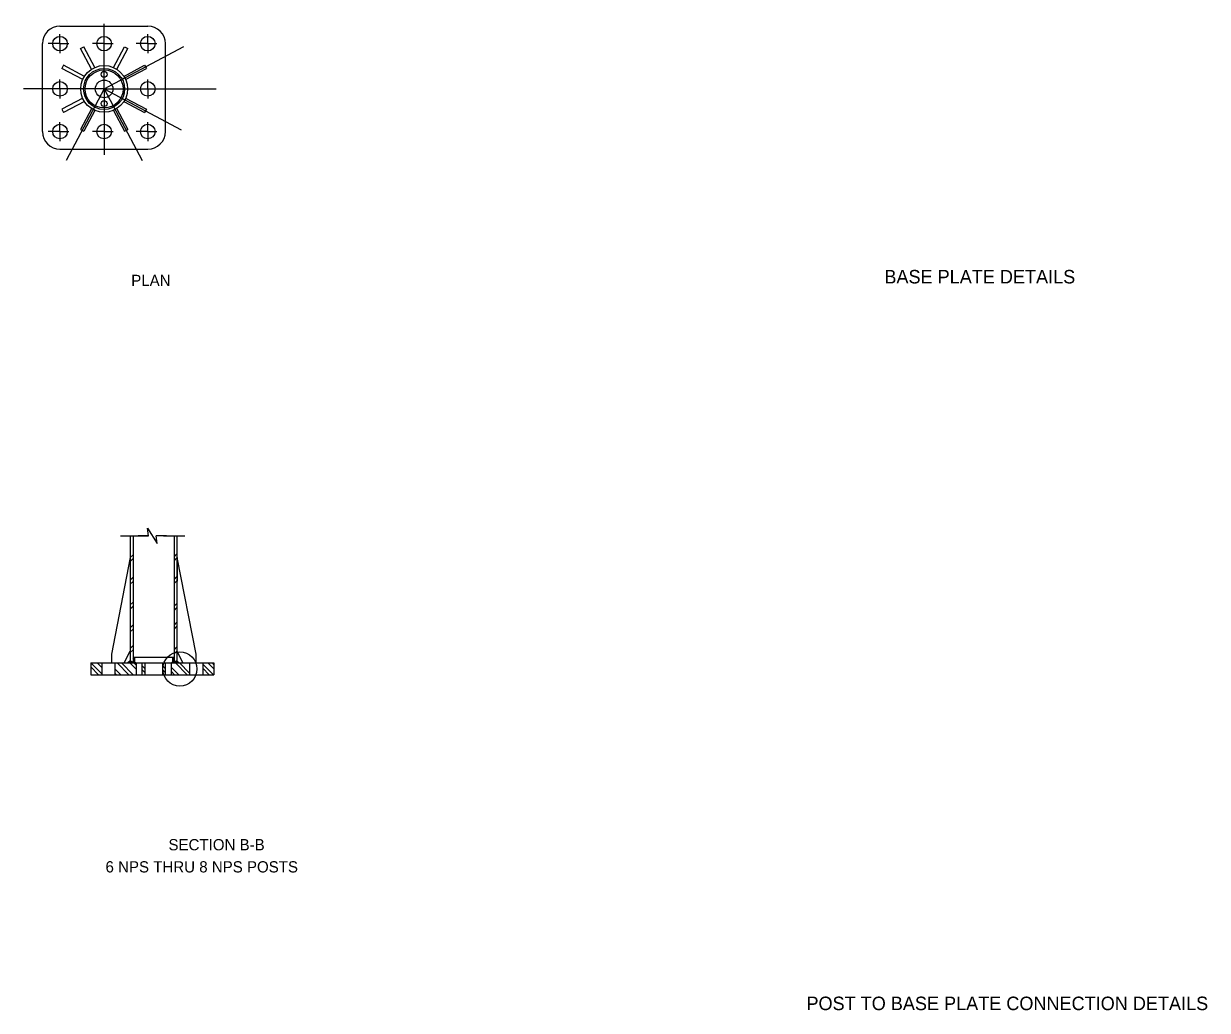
# Model space of a CAD drawing. Extents: x -3705.5 to -3644.9, y 166 to 201.1.
# Drawn here: x -3690.92 to -3674.08, y 166.05 to 180.09 of the extents above; entities that cross this region are included whole.
import ezdxf

# ---------------------------------------------------------------- set-up
doc = ezdxf.new("R2010")
doc.units = 0
for name, color, linetype in [('pp_PRESENTATION', 7, 'Continuous'), ('str_Center-Line-A', 7, 'Continuous'), ('tcd_NO-PLOT', 7, 'Continuous'), ('tcd_SIGN-OVERHEAD', 7, 'Continuous')]:
    doc.layers.add(name, color=color, linetype=linetype)

msp = doc.modelspace()

# ---------------------------------------------------------------- linework, layer by layer
at = {"layer": 'pp_PRESENTATION'}
msp.add_circle((-3688.7, 170.904), 0.243, dxfattribs=at)
at = {"layer": 'str_Center-Line-A'}
for p, q in [((-3689.778, 179.157), (-3689.778, 180.085)), ((-3690.406, 179.801), (-3690.406, 179.934)), ((-3689.156, 179.801), (-3689.156, 179.934)), ((-3690.406, 179.801), (-3690.574, 179.801)), ((-3690.406, 179.801), (-3690.278, 179.801)), ((-3690.406, 179.801), (-3690.406, 179.666)), ((-3689.778, 179.801), (-3689.945, 179.801)), ((-3689.778, 179.801), (-3689.649, 179.801)), ((-3689.778, 179.157), (-3688.643, 179.76)), ((-3689.156, 179.801), (-3689.324, 179.801)), ((-3689.156, 179.801), (-3689.028, 179.801)), ((-3689.156, 179.801), (-3689.156, 179.666)), ((-3690.406, 179.157), (-3690.406, 179.291)), ((-3689.156, 179.157), (-3689.156, 179.291)), ((-3689.778, 179.157), (-3690.923, 179.157)), ((-3690.406, 179.157), (-3690.406, 179.023)), ((-3689.778, 179.157), (-3690.32, 178.137)), ((-3689.778, 179.157), (-3689.778, 178.22)), ((-3689.778, 179.157), (-3688.182, 179.157)), ((-3689.778, 179.157), (-3688.683, 178.575)), ((-3689.778, 179.157), (-3689.235, 178.137)), ((-3689.156, 179.157), (-3689.156, 179.023)), ((-3690.406, 178.551), (-3690.406, 178.685)), ((-3689.156, 178.551), (-3689.156, 178.685)), ((-3690.406, 178.551), (-3690.574, 178.551)), ((-3690.406, 178.551), (-3690.278, 178.551)), ((-3690.406, 178.551), (-3690.406, 178.416)), ((-3689.778, 178.551), (-3689.945, 178.551)), ((-3689.778, 178.551), (-3689.649, 178.551)), ((-3689.156, 178.551), (-3689.324, 178.551)), ((-3689.156, 178.551), (-3689.028, 178.551)), ((-3689.156, 178.551), (-3689.156, 178.416))]:
    msp.add_line(p, q, dxfattribs=at)
at = {"layer": 'tcd_SIGN-OVERHEAD'}
for p, q in [((-3690.406, 180.051), (-3689.156, 180.051)), ((-3690.656, 178.551), (-3690.656, 179.801)), ((-3690.113, 179.733), (-3690.067, 179.757)), ((-3689.911, 179.462), (-3690.067, 179.757)), ((-3689.645, 179.462), (-3689.488, 179.757)), ((-3689.488, 179.757), (-3689.442, 179.733)), ((-3688.906, 178.551), (-3688.906, 179.801)), ((-3689.957, 179.438), (-3690.113, 179.733)), ((-3689.599, 179.438), (-3689.442, 179.733)), ((-3690.354, 179.493), (-3690.378, 179.447)), ((-3690.083, 179.29), (-3690.378, 179.447)), ((-3690.059, 179.336), (-3690.354, 179.493)), ((-3689.496, 179.336), (-3689.202, 179.493)), ((-3689.472, 179.29), (-3689.177, 179.447)), ((-3689.202, 179.493), (-3689.177, 179.447)), ((-3690.083, 179.024), (-3690.378, 178.867)), ((-3690.059, 178.978), (-3690.354, 178.821)), ((-3689.496, 178.978), (-3689.202, 178.821)), ((-3689.472, 179.024), (-3689.177, 178.867)), ((-3690.378, 178.867), (-3690.354, 178.821)), ((-3689.957, 178.876), (-3690.113, 178.581)), ((-3689.911, 178.851), (-3690.067, 178.556)), ((-3689.645, 178.851), (-3689.488, 178.556)), ((-3689.599, 178.876), (-3689.442, 178.581)), ((-3689.177, 178.867), (-3689.202, 178.821)), ((-3690.113, 178.581), (-3690.067, 178.556)), ((-3689.488, 178.556), (-3689.442, 178.581)), ((-3690.406, 178.301), (-3689.156, 178.301)), ((-3689.546, 172.797), (-3689.147, 172.797)), ((-3689.407, 172.797), (-3689.407, 170.989)), ((-3689.366, 172.797), (-3689.366, 170.989)), ((-3689.146, 172.797), (-3689.294, 172.797)), ((-3688.889, 172.797), (-3689.038, 172.797)), ((-3688.931, 172.797), (-3688.628, 172.797)), ((-3688.782, 172.797), (-3688.782, 170.989)), ((-3688.741, 172.797), (-3688.741, 170.989)), ((-3689.366, 172.53), (-3689.407, 172.488)), ((-3688.741, 172.54), (-3688.782, 172.499)), ((-3689.407, 172.489), (-3689.675, 171.114)), ((-3689.409, 172.489), (-3689.409, 172.155)), ((-3689.407, 172.489), (-3689.407, 172.155)), ((-3689.366, 172.474), (-3689.407, 172.432)), ((-3688.741, 172.484), (-3688.782, 172.443)), ((-3688.741, 172.489), (-3688.474, 171.114)), ((-3688.741, 172.489), (-3688.741, 172.155)), ((-3688.74, 172.489), (-3688.74, 172.155)), ((-3689.366, 172.209), (-3689.407, 172.167)), ((-3688.741, 172.219), (-3688.782, 172.178)), ((-3689.366, 172.15), (-3689.407, 172.108)), ((-3688.741, 172.16), (-3688.782, 172.119)), ((-3689.366, 171.855), (-3689.407, 171.814)), ((-3688.741, 171.836), (-3688.782, 171.795)), ((-3689.366, 171.797), (-3689.407, 171.755)), ((-3688.741, 171.777), (-3688.782, 171.736)), ((-3689.366, 171.531), (-3689.407, 171.49)), ((-3688.741, 171.571), (-3688.782, 171.529)), ((-3688.741, 171.512), (-3688.782, 171.47)), ((-3689.366, 171.472), (-3689.407, 171.431)), ((-3689.491, 170.989), (-3689.407, 171.155)), ((-3689.366, 171.237), (-3689.407, 171.195)), ((-3689.366, 171.178), (-3689.407, 171.136)), ((-3688.741, 171.218), (-3688.782, 171.176)), ((-3688.741, 171.159), (-3688.782, 171.117)), ((-3688.741, 171.155), (-3688.657, 170.989)), ((-3689.968, 170.989), (-3689.968, 170.822)), ((-3689.968, 170.989), (-3688.218, 170.989)), ((-3689.966, 170.989), (-3689.812, 170.834)), ((-3689.878, 170.989), (-3689.812, 170.923)), ((-3689.819, 170.989), (-3689.812, 170.982)), ((-3689.812, 170.989), (-3689.812, 170.822)), ((-3689.675, 171.114), (-3689.675, 170.989)), ((-3689.624, 170.989), (-3689.624, 170.822)), ((-3689.591, 170.989), (-3689.424, 170.822)), ((-3689.532, 170.989), (-3689.365, 170.822)), ((-3689.407, 171.02), (-3689.439, 170.989)), ((-3689.437, 170.989), (-3689.438, 170.989)), ((-3689.435, 170.989), (-3689.437, 170.99)), ((-3689.434, 170.989), (-3689.436, 170.991)), ((-3689.432, 170.989), (-3689.435, 170.992)), ((-3689.43, 170.989), (-3689.434, 170.993)), ((-3689.426, 170.989), (-3689.433, 170.995)), ((-3689.428, 170.989), (-3689.433, 170.994)), ((-3689.424, 170.989), (-3689.432, 170.996)), ((-3689.423, 170.989), (-3689.431, 170.997)), ((-3689.421, 170.989), (-3689.43, 170.998)), ((-3689.419, 170.989), (-3689.429, 170.998)), ((-3689.417, 170.989), (-3689.428, 170.999)), ((-3689.415, 170.989), (-3689.427, 171)), ((-3689.413, 170.989), (-3689.426, 171.001)), ((-3689.412, 170.989), (-3689.425, 171.002)), ((-3689.41, 170.989), (-3689.424, 171.003)), ((-3689.408, 170.989), (-3689.423, 171.004)), ((-3689.407, 170.99), (-3689.422, 171.005)), ((-3689.407, 170.994), (-3689.421, 171.007)), ((-3689.407, 170.992), (-3689.421, 171.006)), ((-3689.407, 170.996), (-3689.42, 171.008)), ((-3689.407, 170.997), (-3689.419, 171.009)), ((-3689.407, 170.999), (-3689.418, 171.01)), ((-3689.407, 171.001), (-3689.417, 171.01)), ((-3689.407, 171.003), (-3689.416, 171.011)), ((-3689.407, 171.005), (-3689.415, 171.012)), ((-3689.407, 171.007), (-3689.414, 171.013)), ((-3689.414, 170.989), (-3689.324, 170.899)), ((-3689.407, 171.008), (-3689.413, 171.014)), ((-3689.407, 171.01), (-3689.412, 171.015)), ((-3689.407, 171.012), (-3689.411, 171.016)), ((-3689.407, 171.014), (-3689.41, 171.017)), ((-3689.407, 171.018), (-3689.409, 171.019)), ((-3689.407, 171.016), (-3689.409, 171.018)), ((-3689.407, 171.019), (-3689.408, 171.02)), ((-3689.407, 171.02), (-3689.366, 170.996)), ((-3689.376, 170.989), (-3689.407, 171.02)), ((-3689.378, 170.989), (-3689.407, 171.018)), ((-3689.38, 170.989), (-3689.407, 171.016)), ((-3689.382, 170.989), (-3689.407, 171.014)), ((-3689.384, 170.989), (-3689.407, 171.012)), ((-3689.407, 171.011), (-3689.385, 170.989)), ((-3689.386, 170.989), (-3689.407, 171.01)), ((-3689.388, 170.989), (-3689.407, 171.009)), ((-3689.389, 170.989), (-3689.407, 171.007)), ((-3689.391, 170.989), (-3689.407, 171.005)), ((-3689.393, 170.989), (-3689.407, 171.003)), ((-3689.395, 170.989), (-3689.407, 171.001)), ((-3689.397, 170.989), (-3689.407, 170.999)), ((-3689.399, 170.989), (-3689.407, 170.997)), ((-3689.4, 170.989), (-3689.407, 170.996)), ((-3689.407, 170.995), (-3689.407, 170.989)), ((-3689.402, 170.989), (-3689.407, 170.994)), ((-3689.404, 170.989), (-3689.407, 170.992)), ((-3689.406, 170.989), (-3689.407, 170.99)), ((-3689.375, 170.989), (-3689.404, 171.018)), ((-3689.373, 170.989), (-3689.399, 171.015)), ((-3689.371, 170.989), (-3689.395, 171.012)), ((-3689.369, 170.989), (-3689.39, 171.01)), ((-3689.367, 170.989), (-3689.386, 171.007)), ((-3689.366, 170.989), (-3689.382, 171.005)), ((-3689.366, 170.991), (-3689.377, 171.002)), ((-3689.366, 170.993), (-3689.373, 171)), ((-3689.366, 171), (-3689.369, 170.997)), ((-3689.366, 170.994), (-3689.368, 170.997)), ((-3689.366, 171.072), (-3688.782, 171.072)), ((-3689.366, 171.055), (-3689.349, 171.072)), ((-3689.366, 171.066), (-3689.36, 171.072)), ((-3689.366, 171.044), (-3689.345, 171.065)), ((-3689.366, 171.033), (-3689.345, 171.054)), ((-3689.366, 171.022), (-3689.345, 171.043)), ((-3689.366, 171.011), (-3689.345, 171.031)), ((-3689.366, 171), (-3689.345, 171.02)), ((-3689.366, 170.989), (-3689.345, 171.009)), ((-3689.366, 170.996), (-3689.366, 170.989)), ((-3689.355, 170.989), (-3689.345, 170.998)), ((-3689.355, 170.989), (-3689.324, 170.958)), ((-3689.345, 171.072), (-3689.345, 170.989)), ((-3689.345, 171.072), (-3689.345, 170.989)), ((-3689.345, 171.004), (-3689.329, 170.989)), ((-3689.331, 170.989), (-3689.345, 171.003)), ((-3689.333, 170.989), (-3689.345, 171.001)), ((-3689.335, 170.989), (-3689.345, 170.999)), ((-3689.336, 170.989), (-3689.345, 170.997)), ((-3689.338, 170.989), (-3689.345, 170.995)), ((-3689.34, 170.989), (-3689.345, 170.993)), ((-3689.342, 170.989), (-3689.345, 170.992)), ((-3689.344, 170.989), (-3689.345, 170.99)), ((-3689.324, 170.989), (-3689.324, 170.822)), ((-3689.241, 170.989), (-3689.241, 170.822)), ((-3689.202, 170.989), (-3689.199, 170.986)), ((-3689.199, 170.989), (-3689.199, 170.822)), ((-3689.199, 170.987), (-3689.197, 170.989)), ((-3688.949, 170.989), (-3688.949, 170.822)), ((-3688.907, 170.989), (-3688.907, 170.822)), ((-3688.824, 170.989), (-3688.824, 170.822)), ((-3688.803, 171.004), (-3688.819, 170.989)), ((-3688.817, 170.989), (-3688.803, 171.003)), ((-3688.816, 170.989), (-3688.803, 171.001)), ((-3688.814, 170.989), (-3688.803, 170.999)), ((-3688.812, 170.989), (-3688.803, 170.997)), ((-3688.81, 170.989), (-3688.803, 170.995)), ((-3688.808, 170.989), (-3688.803, 170.993)), ((-3688.806, 170.989), (-3688.803, 170.992)), ((-3688.804, 170.989), (-3688.803, 170.99)), ((-3688.803, 171.072), (-3688.803, 170.989)), ((-3688.803, 171.061), (-3688.792, 171.072)), ((-3688.803, 171.072), (-3688.803, 170.989)), ((-3688.803, 171.05), (-3688.782, 171.071)), ((-3688.803, 171.039), (-3688.782, 171.06)), ((-3688.803, 171.028), (-3688.782, 171.049)), ((-3688.803, 171.017), (-3688.782, 171.037)), ((-3688.803, 171.006), (-3688.782, 171.026)), ((-3688.803, 170.995), (-3688.782, 171.015)), ((-3688.798, 170.989), (-3688.782, 171.004)), ((-3688.787, 170.989), (-3688.782, 170.993)), ((-3688.741, 171.02), (-3688.782, 170.996)), ((-3688.782, 170.989), (-3688.767, 171.005)), ((-3688.782, 170.991), (-3688.771, 171.002)), ((-3688.782, 171.001), (-3688.77, 170.989)), ((-3688.782, 170.993), (-3688.776, 171)), ((-3688.782, 171), (-3688.78, 170.997)), ((-3688.782, 170.994), (-3688.78, 170.997)), ((-3688.782, 170.996), (-3688.782, 170.989)), ((-3688.781, 170.989), (-3688.762, 171.007)), ((-3688.779, 170.989), (-3688.758, 171.01)), ((-3688.777, 170.989), (-3688.753, 171.012)), ((-3688.776, 170.989), (-3688.749, 171.015)), ((-3688.774, 170.989), (-3688.745, 171.018)), ((-3688.772, 170.989), (-3688.741, 171.02)), ((-3688.77, 170.989), (-3688.741, 171.018)), ((-3688.768, 170.989), (-3688.741, 171.016)), ((-3688.766, 170.989), (-3688.741, 171.014)), ((-3688.764, 170.989), (-3688.741, 171.012)), ((-3688.764, 170.989), (-3688.598, 170.822)), ((-3688.763, 170.989), (-3688.741, 171.01)), ((-3688.761, 170.989), (-3688.741, 171.009)), ((-3688.759, 170.989), (-3688.741, 171.007)), ((-3688.757, 170.989), (-3688.741, 171.005)), ((-3688.755, 170.989), (-3688.741, 171.003)), ((-3688.753, 170.989), (-3688.741, 171.001)), ((-3688.752, 170.989), (-3688.741, 170.999)), ((-3688.75, 170.989), (-3688.741, 170.997)), ((-3688.748, 170.989), (-3688.741, 170.996)), ((-3688.746, 170.989), (-3688.741, 170.994)), ((-3688.744, 170.989), (-3688.741, 170.992)), ((-3688.742, 170.989), (-3688.741, 170.99)), ((-3688.741, 171.02), (-3688.71, 170.989)), ((-3688.741, 171.019), (-3688.741, 171.02)), ((-3688.741, 171.018), (-3688.74, 171.019)), ((-3688.741, 171.016), (-3688.739, 171.018)), ((-3688.741, 171.014), (-3688.738, 171.017)), ((-3688.741, 171.012), (-3688.737, 171.016)), ((-3688.741, 171.01), (-3688.736, 171.015)), ((-3688.741, 171.008), (-3688.735, 171.014)), ((-3688.741, 171.007), (-3688.734, 171.013)), ((-3688.741, 171.005), (-3688.733, 171.012)), ((-3688.741, 171.003), (-3688.732, 171.011)), ((-3688.741, 170.999), (-3688.731, 171.01)), ((-3688.741, 171.001), (-3688.731, 171.01)), ((-3688.741, 170.997), (-3688.73, 171.009)), ((-3688.741, 170.996), (-3688.729, 171.008)), ((-3688.741, 170.994), (-3688.728, 171.007)), ((-3688.741, 170.992), (-3688.727, 171.006)), ((-3688.741, 170.99), (-3688.726, 171.005)), ((-3688.741, 170.995), (-3688.741, 170.989)), ((-3688.74, 170.989), (-3688.725, 171.004)), ((-3688.739, 170.989), (-3688.724, 171.003)), ((-3688.737, 170.989), (-3688.723, 171.002)), ((-3688.735, 170.989), (-3688.722, 171.001)), ((-3688.733, 170.989), (-3688.721, 171)), ((-3688.731, 170.989), (-3688.72, 170.999)), ((-3688.729, 170.989), (-3688.719, 170.998)), ((-3688.728, 170.989), (-3688.719, 170.998)), ((-3688.726, 170.989), (-3688.718, 170.997)), ((-3688.724, 170.989), (-3688.717, 170.996)), ((-3688.722, 170.989), (-3688.716, 170.995)), ((-3688.72, 170.989), (-3688.715, 170.994)), ((-3688.718, 170.989), (-3688.714, 170.993)), ((-3688.717, 170.989), (-3688.713, 170.992)), ((-3688.715, 170.989), (-3688.712, 170.991)), ((-3688.713, 170.989), (-3688.711, 170.99)), ((-3688.711, 170.989), (-3688.71, 170.989)), ((-3688.705, 170.989), (-3688.562, 170.845)), ((-3688.562, 170.989), (-3688.562, 170.822)), ((-3688.474, 171.114), (-3688.474, 170.989)), ((-3688.374, 170.989), (-3688.374, 170.822)), ((-3688.301, 170.989), (-3688.218, 170.905)), ((-3688.242, 170.989), (-3688.218, 170.964)), ((-3688.218, 170.989), (-3688.218, 170.822)), ((-3689.968, 170.932), (-3689.858, 170.822)), ((-3689.968, 170.822), (-3688.218, 170.822)), ((-3689.624, 170.904), (-3689.542, 170.822)), ((-3689.624, 170.845), (-3689.601, 170.822)), ((-3689.241, 170.954), (-3689.199, 170.912)), ((-3689.241, 170.895), (-3689.199, 170.853)), ((-3688.949, 170.954), (-3688.907, 170.912)), ((-3688.949, 170.895), (-3688.907, 170.853)), ((-3688.949, 170.826), (-3688.946, 170.822)), ((-3688.824, 170.93), (-3688.716, 170.822)), ((-3688.824, 170.872), (-3688.774, 170.822)), ((-3688.374, 170.973), (-3688.223, 170.822)), ((-3688.374, 170.914), (-3688.282, 170.822)), ((-3688.374, 170.826), (-3688.37, 170.822))]:
    msp.add_line(p, q, dxfattribs=at)
msp.add_lwpolyline([(-3689.146, 172.797), (-3689.159, 172.905), (-3689.024, 172.689), (-3689.038, 172.797)], dxfattribs=at)
for centre, radius in [((-3690.406, 179.801), 0.104), ((-3689.778, 179.801), 0.104), ((-3689.156, 179.801), 0.104), ((-3689.778, 179.157), 0.333), ((-3689.778, 179.157), 0.292), ((-3689.778, 179.157), 0.271), ((-3690.406, 179.157), 0.104), ((-3689.778, 179.157), 0.125), ((-3689.778, 179.365), 0.0417), ((-3689.156, 179.157), 0.104), ((-3689.778, 178.948), 0.0417), ((-3690.406, 178.551), 0.104), ((-3689.778, 178.551), 0.104), ((-3689.156, 178.551), 0.104)]:
    msp.add_circle(centre, radius, dxfattribs=at)
for centre, start, end in [((-3690.406, 179.801), 90, 180), ((-3689.156, 179.801), 0, 90), ((-3690.406, 178.551), 180, 270), ((-3689.156, 178.551), 270, 0)]:
    msp.add_arc(centre, 0.25, start, end, dxfattribs=at)

# ---------------------------------------------------------------- texts
at = {"layer": 'tcd_NO-PLOT'}
for s, height, p in [('BASE PLATE DETAILS', 0.19235, (-3678.673, 176.389)), ('PLAN', 0.1603, (-3689.392, 176.352)), ('SECTION B-B', 0.16029, (-3688.862, 168.323)), ('6 NPS THRU 8 NPS POSTS', 0.16029, (-3689.758, 168.008)), ('POST TO BASE PLATE CONNECTION DETAILS', 0.19235, (-3679.782, 166.049))]:
    msp.add_text(s, height=height, dxfattribs=at).set_placement(p)

doc.saveas('drawing.dxf')
